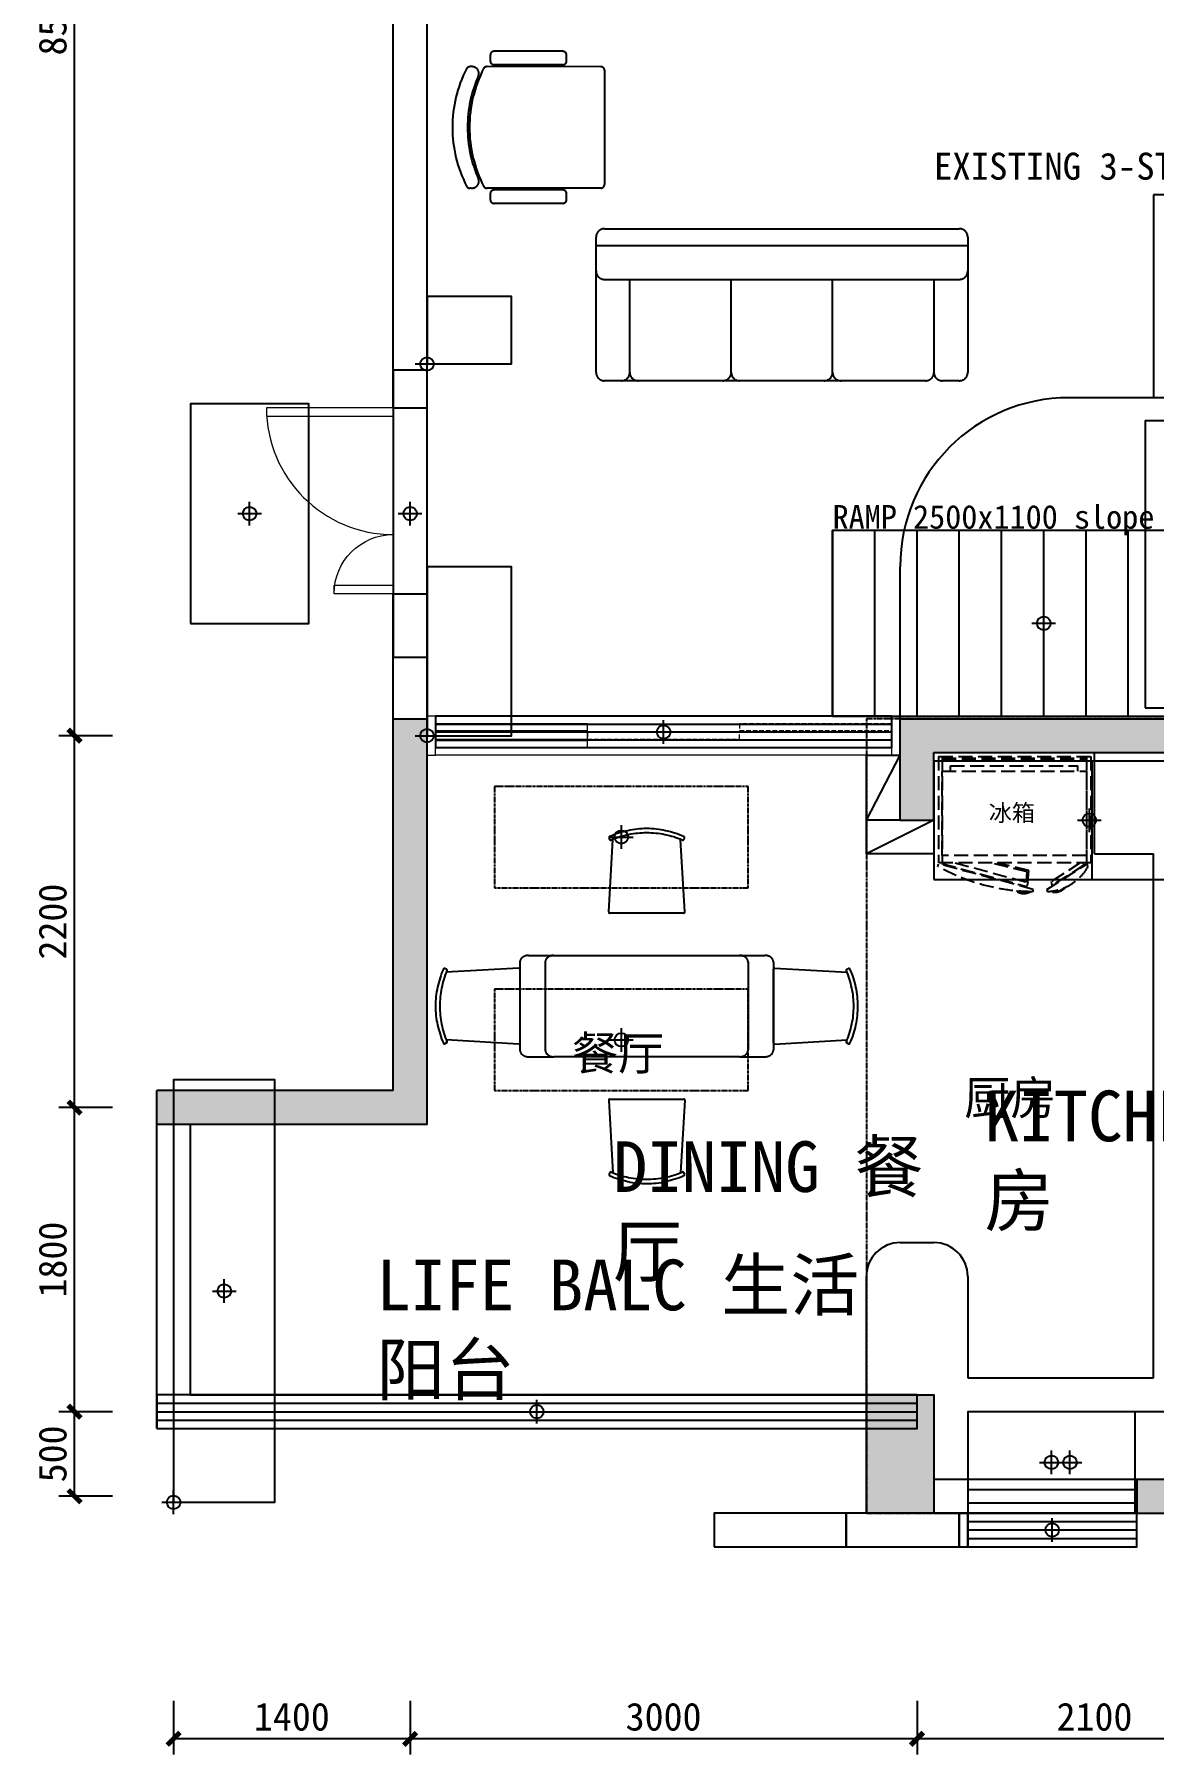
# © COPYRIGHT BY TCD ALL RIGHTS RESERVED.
# Model space of a CAD drawing. Header units: millimetres. Extents: x 0 to 1315425, y -297887 to 3.
# Drawn here: x 1298748 to 1305372, y -297887 to -287708 of the extents above; entities that cross this region are included whole.
import ezdxf

# ---------------------------------------------------------------- set-up
doc = ezdxf.new("R2010")
doc.units = ezdxf.units.MM
doc.linetypes.add('AX-B-comp-new-P01$0$DASH', pattern=[0.35, 0.25, -0.1])
doc.linetypes.add('DASHDOT', pattern=[21, 12, -3, 3, -3])
for name, color, linetype in [('A-ACCESS-RAMP', 5, 'CONTINUOUS'), ('A-CAB-EXST-BASE', 34, 'CONTINUOUS'), ('A-CAB-EXST-TALL', 30, 'CONTINUOUS'), ('A-ELEM-TAG', 6, 'CONTINUOUS'), ('A-EQPM-EXST', 30, 'Continuous'), ('A-FURN-EXST-KEEP', 42, 'CONTINUOUS'), ('A-FURN-PROP', 41, 'CONTINUOUS'), ('A-GLAZ-EXST', 4, 'CONTINUOUS'), ('A-OPEN-EXST', 3, 'CONTINUOUS'), ('A-QC-ZONE', 140, 'DASHDOT'), ('A-SURVEY-HATCH', 9, 'CONTINUOUS'), ('A-TEXT', 250, 'CONTINUOUS'), ('A-WALL-DEMO', 8, 'Continuous'), ('A-WALL-EXST-CORR', 1, 'CONTINUOUS'), ('D0-FURNITURE', 2, 'Continuous'), ('F-FURN', 3, 'Continuous'), ('F-SAN FIT', 4, 'Continuous'), ('F-TEXT', 6, 'Continuous'), ('LIB-PLAN', 7, 'Continuous'), ('S-COLUMN', 6, 'Continuous'), ('S-S.WALL', 7, 'Continuous'), ('S-楼梯', 108, 'Continuous')]:
    doc.layers.add(name, color=color, linetype=linetype)
doc.layers.add('F-DOOR', color=3, linetype='Continuous', lineweight=13)
doc.styles.add('HT', font='simhei.ttf')
doc.styles.add('宋体', font='')
doc.styles.get('宋体').set_extended_font_data('SimSun')
doc.dimstyles.new('TCD', dxfattribs={"dimscale": 0, "dimtxt": 2.2, "dimasz": 1, "dimexe": 1.25, "dimexo": 3, "dimtad": 1, "dimrnd": 5, "dimtxsty": '宋体', "dimblk": 'ARCHTICK', "dimcen": 2.5, "dimazin": 3, "dimtfac": 1, "dimtix": 1, "dimtmove": 2, "dimatfit": 3, "dimldrblk": 'DOT', "dimlwd": -1})

# ---------------------------------------------------------------- blocks, each defined once
blk = doc.blocks.new('*U431')
blk.add_lwpolyline([(0, 0), (0, 350), (-50, 350), (-50, 0)], close=True)
at = {"color": 8}
blk.add_arc((0, 0), 350, 90, 180, dxfattribs=at)
blk = doc.blocks.new('*U432')
blk.add_lwpolyline([(0, 0), (0, 750), (-50, 750), (-50, 0)], close=True)
at = {"color": 8}
blk.add_arc((0, 0), 750, 90, 180, dxfattribs=at)
blk = doc.blocks.new('bing')
at = {"layer": 'F-FURN', "color": 251, "linetype": 'AX-B-comp-new-P01$0$DASH', "ltscale": 333}
for p, q in [((1197850, -291556), (1198001, -291318)), ((1197986, -291314), (1198001, -291318)), ((1198637, -291297), (1198007, -291297)), ((1198007, -291297), (1198007, -292197)), ((1198637, -291323), (1198007, -291323)), ((1198550, -291323), (1198051, -291323)), ((1198051, -291323), (1198051, -292177)), ((1198542, -291323), (1198078, -291323)), ((1198550, -292177), (1198550, -291323)), ((1198617, -292177), (1198617, -291323)), ((1198627, -292177), (1198627, -291323)), ((1198637, -292197), (1198637, -291297)), ((1197993, -291337), (1197872, -291527)), ((1198007, -291359), (1197896, -291532)), ((1197993, -291337), (1198007, -291340)), ((1198550, -291373), (1198580, -291373)), ((1198580, -292127), (1198580, -291373)), ((1197896, -291532), (1197872, -291527)), ((1197850, -291556), (1197836, -291553)), ((1197850, -291637), (1197836, -291641)), ((1197850, -291637), (1198001, -292198)), ((1197891, -291669), (1197867, -291676)), ((1198002, -292178), (1197867, -291676)), ((1197891, -291669), (1197961, -291664)), ((1198007, -292100), (1197891, -291669)), ((1197893, -291677), (1197953, -291673)), ((1197953, -291673), (1198007, -291888)), ((1197961, -291664), (1198007, -291850)), ((1198550, -292127), (1198580, -292127)), ((1197986, -292201), (1198001, -292198)), ((1198007, -292177), (1198002, -292178)), ((1198002, -292178), (1198007, -292177)), ((1198637, -292177), (1198007, -292177)), ((1198637, -292197), (1198007, -292197)), ((1198051, -292177), (1198550, -292177))]:
    blk.add_line(p, q, dxfattribs=at)
for centre, radius, start, end in [((1198119, -291565), 284, 118.0327, 177.5603), ((1197914, -291511), 83.4, 130.7231, 200.9718), ((1197914, -291511), 78.4, 136.3118, 195.3831), ((1197907, -291694), 83.4, 147.8582, 218.107), ((1197907, -291694), 78.4, 153.447, 212.5182), ((1198978, -291635), 1142, 180.2923, 209.7077)]:
    blk.add_arc(centre, radius, start, end, dxfattribs=at)
blk = doc.blocks.new('_ARCHTICK')
at = {"color": 0, "linetype": 'ByBlock', "const_width": 0.4}
blk.add_lwpolyline([(-0.5, -0.5), (0.5, 0.5)], dxfattribs=at)
blk = doc.blocks.new('*D446')
at = {"layer": 'Defpoints', "color": 0}
for p in [(1303972, -296258), (1306072, -296258), (1303972, -297794)]:
    blk.add_point(p, dxfattribs=at)
at = {"layer": 'S-COLUMN', "color": 0, "lineweight": -2}
for p, q in [((1303972, -297569), (1303972, -297887)), ((1306072, -297569), (1306072, -297887))]:
    blk.add_line(p, q, dxfattribs=at)
at = {"layer": 'S-COLUMN', "color": 0}
blk.add_line((1306072, -297794), (1303972, -297794), dxfattribs=at)
at = {"layer": 'S-COLUMN', "color": 0, "xscale": 75, "yscale": 75, "zscale": 75, "rotation": 180}
blk.add_blockref('_ARCHTICK', (1303972, -297794), dxfattribs=at)
at = {"layer": 'S-COLUMN', "color": 0, "xscale": 75, "yscale": 75, "zscale": 75}
blk.add_blockref('_ARCHTICK', (1306072, -297794), dxfattribs=at)
at = {"layer": 'S-COLUMN', "color": 2, "insert": (1305022, -297664), "char_height": 165, "attachment_point": 5, "style": '宋体'}
blk.add_mtext('2100', dxfattribs=at)
blk = doc.blocks.new('_Dot')
at = {"color": 0, "linetype": 'ByBlock', "lineweight": -2}
blk.add_line((-0.5, 0), (-1, 0), dxfattribs=at)
at = {"color": 0, "linetype": 'ByBlock', "const_width": 0.5}
blk.add_lwpolyline([(-0.25, 0, 1), (0.25, 0, 1)], format="xyb", close=True, dxfattribs=at)
blk = doc.blocks.new('*D447')
at = {"layer": 'Defpoints', "color": 0}
for p in [(1300972, -294158), (1303972, -296258), (1300972, -297794)]:
    blk.add_point(p, dxfattribs=at)
at = {"layer": 'S-COLUMN', "color": 0, "lineweight": -2}
for p, q in [((1300972, -297569), (1300972, -297887)), ((1303972, -297569), (1303972, -297887))]:
    blk.add_line(p, q, dxfattribs=at)
at = {"layer": 'S-COLUMN', "color": 0}
blk.add_line((1303972, -297794), (1300972, -297794), dxfattribs=at)
at = {"layer": 'S-COLUMN', "color": 0, "xscale": 75, "yscale": 75, "zscale": 75, "rotation": 180}
blk.add_blockref('_ARCHTICK', (1300972, -297794), dxfattribs=at)
at = {"layer": 'S-COLUMN', "color": 0, "xscale": 75, "yscale": 75, "zscale": 75}
blk.add_blockref('_ARCHTICK', (1303972, -297794), dxfattribs=at)
at = {"layer": 'S-COLUMN', "color": 2, "insert": (1302472, -297664), "char_height": 165, "attachment_point": 5, "style": '宋体'}
blk.add_mtext('3000', dxfattribs=at)
blk = doc.blocks.new('*D448')
at = {"layer": 'Defpoints', "color": 0}
for p in [(1300972, -294158), (1299572, -295758), (1299572, -297794)]:
    blk.add_point(p, dxfattribs=at)
at = {"layer": 'S-COLUMN', "color": 0, "lineweight": -2}
for p, q in [((1299572, -297569), (1299572, -297887)), ((1300972, -297569), (1300972, -297887))]:
    blk.add_line(p, q, dxfattribs=at)
at = {"layer": 'S-COLUMN', "color": 0}
blk.add_line((1300972, -297794), (1299572, -297794), dxfattribs=at)
at = {"layer": 'S-COLUMN', "color": 0, "xscale": 75, "yscale": 75, "zscale": 75, "rotation": 180}
blk.add_blockref('_ARCHTICK', (1299572, -297794), dxfattribs=at)
at = {"layer": 'S-COLUMN', "color": 0, "xscale": 75, "yscale": 75, "zscale": 75}
blk.add_blockref('_ARCHTICK', (1300972, -297794), dxfattribs=at)
at = {"layer": 'S-COLUMN', "color": 2, "insert": (1300272, -297664), "char_height": 165, "attachment_point": 5, "style": '宋体'}
blk.add_mtext('1400', dxfattribs=at)
blk = doc.blocks.new('*D453')
at = {"layer": 'Defpoints', "color": 0}
for p in [(1298986, -295858), (1299472, -295858), (1303672, -296358)]:
    blk.add_point(p, dxfattribs=at)
at = {"layer": 'S-COLUMN', "color": 0, "lineweight": -2}
for p, q in [((1299211, -295858), (1298892, -295858)), ((1299211, -296358), (1298892, -296358))]:
    blk.add_line(p, q, dxfattribs=at)
at = {"layer": 'S-COLUMN', "color": 0}
blk.add_line((1298986, -296358), (1298986, -295858), dxfattribs=at)
at = {"layer": 'S-COLUMN', "color": 0, "xscale": 75, "yscale": 75, "zscale": 75}
for p, rotation in [((1298986, -295858), 90), ((1298986, -296358), 270)]:
    blk.add_blockref('_ARCHTICK', p, dxfattribs=dict(at, rotation=rotation))
at = {"layer": 'S-COLUMN', "color": 2, "insert": (1298857, -296108), "char_height": 165, "attachment_point": 5, "rotation": 90, "style": '宋体'}
blk.add_mtext('500', dxfattribs=at)
blk = doc.blocks.new('*D454')
at = {"layer": 'Defpoints', "color": 0}
for p in [(1298986, -294058), (1299672, -294058), (1299472, -295858)]:
    blk.add_point(p, dxfattribs=at)
at = {"layer": 'S-COLUMN', "color": 0, "lineweight": -2}
for p, q in [((1299211, -294058), (1298892, -294058)), ((1299211, -295858), (1298892, -295858))]:
    blk.add_line(p, q, dxfattribs=at)
at = {"layer": 'S-COLUMN', "color": 0}
blk.add_line((1298986, -295858), (1298986, -294058), dxfattribs=at)
at = {"layer": 'S-COLUMN', "color": 0, "xscale": 75, "yscale": 75, "zscale": 75}
for p, rotation in [((1298986, -294058), 90), ((1298986, -295858), 270)]:
    blk.add_blockref('_ARCHTICK', p, dxfattribs=dict(at, rotation=rotation))
at = {"layer": 'S-COLUMN', "color": 2, "insert": (1298857, -294958), "char_height": 165, "attachment_point": 5, "rotation": 90, "style": '宋体'}
blk.add_mtext('1800', dxfattribs=at)
blk = doc.blocks.new('*D455')
at = {"layer": 'Defpoints', "color": 0}
for p in [(1298986, -291858), (1301072, -291858), (1299672, -294058)]:
    blk.add_point(p, dxfattribs=at)
at = {"layer": 'S-COLUMN', "color": 0, "lineweight": -2}
for p, q in [((1299211, -291858), (1298892, -291858)), ((1299211, -294058), (1298892, -294058))]:
    blk.add_line(p, q, dxfattribs=at)
at = {"layer": 'S-COLUMN', "color": 0}
blk.add_line((1298986, -294058), (1298986, -291858), dxfattribs=at)
at = {"layer": 'S-COLUMN', "color": 0, "xscale": 75, "yscale": 75, "zscale": 75}
for p, rotation in [((1298986, -291858), 90), ((1298986, -294058), 270)]:
    blk.add_blockref('_ARCHTICK', p, dxfattribs=dict(at, rotation=rotation))
at = {"layer": 'S-COLUMN', "color": 2, "insert": (1298857, -292958), "char_height": 165, "attachment_point": 5, "rotation": 90, "style": '宋体'}
blk.add_mtext('2200', dxfattribs=at)
blk = doc.blocks.new('*D456')
at = {"layer": 'Defpoints', "color": 0}
for p in [(1298986, -283358), (1301072, -283358), (1301072, -291858)]:
    blk.add_point(p, dxfattribs=at)
at = {"layer": 'S-COLUMN', "color": 0, "lineweight": -2}
for p, q in [((1299211, -283358), (1298892, -283358)), ((1299211, -291858), (1298892, -291858))]:
    blk.add_line(p, q, dxfattribs=at)
at = {"layer": 'S-COLUMN', "color": 0}
blk.add_line((1298986, -291858), (1298986, -283358), dxfattribs=at)
at = {"layer": 'S-COLUMN', "color": 0, "xscale": 75, "yscale": 75, "zscale": 75}
for p, rotation in [((1298986, -283358), 90), ((1298986, -291858), 270)]:
    blk.add_blockref('_ARCHTICK', p, dxfattribs=dict(at, rotation=rotation))
at = {"layer": 'S-COLUMN', "color": 2, "insert": (1298857, -287608), "char_height": 165, "attachment_point": 5, "rotation": 90, "style": '宋体'}
blk.add_mtext('8500', dxfattribs=at)
blk = doc.blocks.new('ELEM_TAG')
for p, q in [((-70, 0), (70, 0)), ((0, -70), (0, 70))]:
    blk.add_line(p, q)
blk.add_circle((0, 0), 40)
blk = doc.blocks.new('SOFA_3S_2200x900_PLAN')
at = {"layer": 'LIB-PLAN'}
for p, q in [((-1050, 0), (1050, 0)), ((-1100, -100), (-1100, -50)), ((-1100, -250), (-1100, -100)), ((-1100, -100), (1100, -100)), ((1100, -50), (1100, -250)), ((-1100, -850), (-1100, -250)), ((-1050, -300), (1050, -300)), ((-900, -850), (-900, -300)), ((-300, -850), (-300, -300)), ((300, -850), (300, -300)), ((900, -300), (900, -850)), ((1100, -250), (1100, -850)), ((-950, -900), (-1050, -900)), ((850, -900), (-950, -900)), ((1050, -900), (950, -900))]:
    blk.add_line(p, q, dxfattribs=at)
for points in [[(-1050, 0), (-1052, 0), (-1055, 0), (-1057, -1), (-1060, -1), (-1062, -1), (-1065, -2), (-1067, -3), (-1069, -4), (-1071, -5), (-1074, -6), (-1076, -7), (-1078, -8), (-1080, -10), (-1082, -11), (-1084, -13), (-1085, -15), (-1087, -16), (-1089, -18), (-1090, -20), (-1092, -22), (-1093, -24), (-1094, -26), (-1095, -29), (-1096, -31), (-1097, -33), (-1098, -35), (-1099, -38), (-1099, -40), (-1099, -43), (-1100, -45), (-1100, -48), (-1100, -50)], [(1100, -50), (1100, -48), (1100, -45), (1099, -43), (1099, -40), (1099, -38), (1098, -35), (1097, -33), (1096, -31), (1095, -29), (1094, -26), (1093, -24), (1092, -22), (1090, -20), (1089, -18), (1087, -16), (1085, -15), (1084, -13), (1082, -11), (1080, -10), (1078, -8), (1076, -7), (1074, -6), (1071, -5), (1069, -4), (1067, -3), (1065, -2), (1062, -1), (1060, -1), (1057, -1), (1055, 0), (1052, 0), (1050, 0)], [(-1100, -250), (-1100, -252), (-1100, -255), (-1099, -257), (-1099, -260), (-1099, -262), (-1098, -265), (-1097, -267), (-1096, -269), (-1095, -271), (-1094, -274), (-1093, -276), (-1092, -278), (-1090, -280), (-1089, -282), (-1087, -284), (-1085, -285), (-1084, -287), (-1082, -289), (-1080, -290), (-1078, -292), (-1076, -293), (-1074, -294), (-1071, -295), (-1069, -296), (-1067, -297), (-1065, -298), (-1062, -299), (-1060, -299), (-1057, -299), (-1055, -300), (-1052, -300), (-1050, -300)], [(1050, -300), (1052, -300), (1055, -300), (1057, -299), (1060, -299), (1062, -299), (1065, -298), (1067, -297), (1069, -296), (1071, -295), (1074, -294), (1076, -293), (1078, -292), (1080, -290), (1082, -289), (1084, -287), (1085, -285), (1087, -284), (1089, -282), (1090, -280), (1092, -278), (1093, -276), (1094, -274), (1095, -271), (1096, -269), (1097, -267), (1098, -265), (1099, -262), (1099, -260), (1099, -257), (1100, -255), (1100, -252), (1100, -250)], [(-1100, -850), (-1100, -852), (-1100, -855), (-1099, -857), (-1099, -860), (-1099, -862), (-1098, -865), (-1097, -867), (-1096, -869), (-1095, -871), (-1094, -874), (-1093, -876), (-1092, -878), (-1090, -880), (-1089, -882), (-1087, -884), (-1085, -885), (-1084, -887), (-1082, -889), (-1080, -890), (-1078, -892), (-1076, -893), (-1074, -894), (-1071, -895), (-1069, -896), (-1067, -897), (-1065, -898), (-1062, -899), (-1060, -899), (-1057, -899), (-1055, -900), (-1052, -900), (-1050, -900)], [(-950, -900), (-948, -900), (-945, -900), (-943, -899), (-940, -899), (-938, -899), (-935, -898), (-933, -897), (-931, -896), (-929, -895), (-926, -894), (-924, -893), (-922, -892), (-920, -890), (-918, -889), (-916, -887), (-915, -885), (-913, -884), (-911, -882), (-910, -880), (-908, -878), (-907, -876), (-906, -874), (-905, -871), (-904, -869), (-903, -867), (-902, -865), (-901, -862), (-901, -860), (-901, -857), (-900, -855), (-900, -852), (-900, -850)], [(-900, -850), (-900, -852), (-900, -855), (-899, -857), (-899, -860), (-899, -862), (-898, -865), (-897, -867), (-896, -869), (-895, -871), (-894, -874), (-893, -876), (-892, -878), (-890, -880), (-889, -882), (-887, -884), (-885, -885), (-884, -887), (-882, -889), (-880, -890), (-878, -892), (-876, -893), (-874, -894), (-871, -895), (-869, -896), (-867, -897), (-865, -898), (-862, -899), (-860, -899), (-857, -899), (-855, -900), (-852, -900), (-850, -900)], [(-350, -900), (-348, -900), (-345, -900), (-343, -899), (-340, -899), (-338, -899), (-335, -898), (-333, -897), (-331, -896), (-329, -895), (-326, -894), (-324, -893), (-322, -892), (-320, -890), (-318, -889), (-316, -887), (-315, -885), (-313, -884), (-311, -882), (-310, -880), (-308, -878), (-307, -876), (-306, -874), (-305, -871), (-304, -869), (-303, -867), (-302, -865), (-301, -862), (-301, -860), (-301, -857), (-300, -855), (-300, -852), (-300, -850)], [(-300, -850), (-300, -852), (-300, -855), (-299, -857), (-299, -860), (-299, -862), (-298, -865), (-297, -867), (-296, -869), (-295, -871), (-294, -874), (-293, -876), (-292, -878), (-290, -880), (-289, -882), (-287, -884), (-285, -885), (-284, -887), (-282, -889), (-280, -890), (-278, -892), (-276, -893), (-274, -894), (-271, -895), (-269, -896), (-267, -897), (-265, -898), (-262, -899), (-260, -899), (-257, -899), (-255, -900), (-252, -900), (-250, -900)], [(250, -900), (252, -900), (255, -900), (257, -899), (260, -899), (262, -899), (265, -898), (267, -897), (269, -896), (271, -895), (274, -894), (276, -893), (278, -892), (280, -890), (282, -889), (284, -887), (285, -885), (287, -884), (289, -882), (290, -880), (292, -878), (293, -876), (294, -874), (295, -871), (296, -869), (297, -867), (298, -865), (299, -862), (299, -860), (299, -857), (300, -855), (300, -852), (300, -850)], [(300, -850), (300, -852), (300, -855), (301, -857), (301, -860), (301, -862), (302, -865), (303, -867), (304, -869), (305, -871), (306, -874), (307, -876), (308, -878), (310, -880), (311, -882), (313, -884), (315, -885), (316, -887), (318, -889), (320, -890), (322, -892), (324, -893), (326, -894), (329, -895), (331, -896), (333, -897), (335, -898), (338, -899), (340, -899), (343, -899), (345, -900), (348, -900), (350, -900)], [(850, -900), (852, -900), (855, -900), (857, -899), (860, -899), (862, -899), (865, -898), (867, -897), (869, -896), (871, -895), (874, -894), (876, -893), (878, -892), (880, -890), (882, -889), (884, -887), (885, -885), (887, -884), (889, -882), (890, -880), (892, -878), (893, -876), (894, -874), (895, -871), (896, -869), (897, -867), (898, -865), (899, -862), (899, -860), (899, -857), (900, -855), (900, -852), (900, -850)], [(900, -850), (900, -852), (900, -855), (901, -857), (901, -860), (901, -862), (902, -865), (903, -867), (904, -869), (905, -871), (906, -874), (907, -876), (908, -878), (910, -880), (911, -882), (913, -884), (915, -885), (916, -887), (918, -889), (920, -890), (922, -892), (924, -893), (926, -894), (929, -895), (931, -896), (933, -897), (935, -898), (938, -899), (940, -899), (943, -899), (945, -900), (948, -900), (950, -900)], [(1050, -900), (1052, -900), (1055, -900), (1057, -899), (1060, -899), (1062, -899), (1065, -898), (1067, -897), (1069, -896), (1071, -895), (1074, -894), (1076, -893), (1078, -892), (1080, -890), (1082, -889), (1084, -887), (1085, -885), (1087, -884), (1089, -882), (1090, -880), (1092, -878), (1093, -876), (1094, -874), (1095, -871), (1096, -869), (1097, -867), (1098, -865), (1099, -862), (1099, -860), (1099, -857), (1100, -855), (1100, -852), (1100, -850)]]:
    blk.add_lwpolyline(points, dxfattribs=at)
blk = doc.blocks.new('LOUNGE_CHAIR_900x900_PLAN')
at = {"layer": 'LIB-PLAN'}
for p, q in [((-360, 338), (-360, 346)), ((-430, 225), (-390, 225)), ((-359, -428), (-360, 244)), ((359, -428), (360, 244)), ((390, 225), (430, 225)), ((-450, -203), (-450, 202)), ((-370, -202), (-370, 203)), ((370, -202), (370, 203)), ((450, -203), (450, 202)), ((-430, -225), (-390, -225)), ((390, -225), (430, -225)), ((339, -450), (-339, -450))]:
    blk.add_line(p, q, dxfattribs=at)
for points in [[(347, 367), (326, 377), (306, 386), (285, 395), (263, 403), (242, 410), (220, 417), (199, 424), (177, 429), (155, 434), (133, 438), (111, 442), (89, 445), (66, 447), (44, 449), (22, 450), (-1, 450), (-23, 450), (-46, 449), (-68, 447), (-90, 445), (-112, 442), (-134, 438), (-157, 434), (-178, 429), (-200, 423), (-222, 417), (-243, 410), (-265, 402), (-286, 394), (-307, 385), (-328, 376), (-348, 366)], [(-348, 366), (-349, 366), (-350, 365), (-350, 365), (-351, 365), (-351, 364), (-352, 364), (-353, 363), (-353, 363), (-354, 362), (-354, 362), (-355, 361), (-355, 360), (-356, 360), (-356, 359), (-356, 358), (-357, 358), (-357, 357), (-358, 356), (-358, 356), (-358, 355), (-359, 354), (-359, 353), (-359, 353), (-359, 352), (-359, 351), (-360, 350), (-360, 350), (-360, 349), (-360, 348), (-360, 347), (-360, 346), (-360, 346)], [(-360, 338), (-360, 335), (-360, 333), (-359, 330), (-359, 327), (-358, 325), (-357, 322), (-357, 320), (-355, 317), (-354, 315), (-353, 312), (-352, 310), (-350, 308), (-348, 306), (-347, 304), (-345, 303), (-343, 301), (-341, 299), (-339, 298), (-336, 297), (-334, 296), (-332, 295), (-329, 294), (-327, 294), (-325, 293), (-322, 293), (-320, 293), (-317, 293), (-315, 293), (-313, 294), (-310, 294), (-308, 295), (-306, 296)], [(348, 265), (328, 275), (307, 284), (286, 293), (265, 301), (243, 309), (222, 316), (200, 322), (178, 328), (156, 333), (134, 337), (112, 340), (90, 343), (67, 346), (45, 347), (22, 348), (0, 349), (-22, 348), (-45, 347), (-67, 346), (-90, 343), (-112, 340), (-134, 337), (-156, 333), (-178, 328), (-200, 322), (-222, 316), (-243, 309), (-265, 301), (-286, 293), (-307, 284), (-328, 275), (-348, 265)], [(306, 296), (287, 304), (269, 311), (250, 318), (232, 324), (213, 330), (194, 335), (175, 340), (155, 344), (136, 348), (117, 351), (97, 354), (78, 356), (59, 358), (39, 359), (20, 360), (0, 360), (-20, 360), (-39, 359), (-59, 358), (-78, 356), (-97, 354), (-117, 351), (-136, 348), (-155, 344), (-175, 340), (-194, 335), (-213, 330), (-232, 324), (-250, 318), (-269, 311), (-287, 304), (-306, 296)], [(306, 296), (308, 295), (311, 294), (314, 294), (317, 293), (320, 293), (323, 293), (326, 293), (328, 294), (331, 295), (334, 296), (337, 297), (339, 299), (342, 300), (344, 302), (346, 304), (348, 306), (350, 309), (352, 311), (354, 314), (355, 317), (357, 320), (358, 323), (359, 326), (359, 329), (360, 332), (360, 335), (360, 339), (360, 342), (360, 345), (359, 348), (358, 351), (357, 354)], [(357, 354), (357, 355), (357, 355), (357, 356), (357, 356), (356, 357), (356, 357), (356, 358), (356, 358), (355, 359), (355, 359), (355, 360), (354, 360), (354, 361), (354, 361), (353, 361), (353, 362), (353, 362), (352, 363), (352, 363), (352, 363), (351, 364), (351, 364), (351, 364), (350, 365), (350, 365), (349, 365), (349, 366), (349, 366), (348, 366), (348, 366), (347, 367), (347, 367)], [(-430, 225), (-431, 225), (-432, 225), (-433, 225), (-434, 225), (-435, 224), (-436, 224), (-437, 224), (-438, 223), (-439, 223), (-439, 222), (-440, 222), (-441, 221), (-442, 221), (-443, 220), (-443, 219), (-444, 218), (-445, 218), (-445, 217), (-446, 216), (-447, 215), (-447, 214), (-448, 213), (-448, 212), (-448, 211), (-449, 210), (-449, 209), (-449, 208), (-450, 207), (-450, 206), (-450, 205), (-450, 204), (-450, 202)], [(-370, 203), (-370, 204), (-370, 205), (-370, 206), (-370, 207), (-371, 208), (-371, 209), (-371, 210), (-372, 211), (-372, 212), (-372, 213), (-373, 214), (-373, 215), (-374, 216), (-375, 217), (-375, 218), (-376, 218), (-377, 219), (-377, 220), (-378, 221), (-379, 221), (-380, 222), (-381, 222), (-381, 223), (-382, 223), (-383, 224), (-384, 224), (-385, 224), (-386, 225), (-387, 225), (-388, 225), (-389, 225), (-390, 225)], [(-348, 265), (-349, 265), (-349, 264), (-350, 264), (-351, 263), (-351, 263), (-352, 262), (-352, 262), (-353, 261), (-354, 261), (-354, 260), (-355, 260), (-355, 259), (-356, 259), (-356, 258), (-356, 257), (-357, 257), (-357, 256), (-358, 255), (-358, 254), (-358, 254), (-358, 253), (-359, 252), (-359, 251), (-359, 251), (-359, 250), (-360, 249), (-360, 248), (-360, 248), (-360, 247), (-360, 246), (-360, 245), (-360, 244)], [(360, 244), (360, 245), (360, 246), (360, 247), (360, 248), (360, 248), (360, 249), (359, 250), (359, 251), (359, 251), (359, 252), (358, 253), (358, 254), (358, 254), (358, 255), (357, 256), (357, 257), (356, 257), (356, 258), (356, 259), (355, 259), (355, 260), (354, 260), (354, 261), (353, 261), (352, 262), (352, 262), (351, 263), (351, 263), (350, 264), (349, 264), (349, 265), (348, 265)], [(390, 225), (389, 225), (388, 225), (387, 225), (386, 225), (385, 224), (384, 224), (383, 224), (382, 223), (381, 223), (381, 222), (380, 222), (379, 221), (378, 221), (377, 220), (377, 219), (376, 218), (375, 218), (375, 217), (374, 216), (373, 215), (373, 214), (372, 213), (372, 212), (372, 211), (371, 210), (371, 209), (371, 208), (370, 207), (370, 206), (370, 205), (370, 204), (370, 203)], [(450, 202), (450, 204), (450, 205), (450, 206), (450, 207), (449, 208), (449, 209), (449, 210), (448, 211), (448, 212), (448, 213), (447, 214), (447, 215), (446, 216), (445, 217), (445, 218), (444, 218), (443, 219), (443, 220), (442, 221), (441, 221), (440, 222), (439, 222), (439, 223), (438, 223), (437, 224), (436, 224), (435, 224), (434, 225), (433, 225), (432, 225), (431, 225), (430, 225)], [(-450, -203), (-450, -204), (-450, -205), (-449, -206), (-449, -207), (-449, -208), (-449, -209), (-449, -210), (-448, -211), (-448, -212), (-447, -213), (-447, -214), (-446, -215), (-446, -216), (-445, -217), (-445, -218), (-444, -218), (-443, -219), (-442, -220), (-442, -221), (-441, -221), (-440, -222), (-439, -222), (-438, -223), (-437, -223), (-436, -224), (-435, -224), (-435, -224), (-434, -225), (-433, -225), (-432, -225), (-431, -225), (-430, -225)], [(-390, -225), (-389, -225), (-388, -225), (-387, -225), (-386, -225), (-385, -224), (-384, -224), (-383, -224), (-382, -223), (-381, -223), (-380, -222), (-379, -222), (-379, -221), (-378, -221), (-377, -220), (-376, -219), (-376, -218), (-375, -218), (-374, -217), (-374, -216), (-373, -215), (-373, -214), (-372, -213), (-372, -212), (-371, -211), (-371, -210), (-371, -209), (-370, -208), (-370, -207), (-370, -206), (-370, -205), (-370, -204), (-370, -202)], [(370, -202), (370, -204), (370, -205), (370, -206), (370, -207), (370, -208), (371, -209), (371, -210), (371, -211), (372, -212), (372, -213), (373, -214), (373, -215), (374, -216), (374, -217), (375, -218), (376, -218), (376, -219), (377, -220), (378, -221), (379, -221), (379, -222), (380, -222), (381, -223), (382, -223), (383, -224), (384, -224), (385, -224), (386, -225), (387, -225), (388, -225), (389, -225), (390, -225)], [(430, -225), (431, -225), (432, -225), (433, -225), (434, -225), (435, -224), (435, -224), (436, -224), (437, -223), (438, -223), (439, -222), (440, -222), (441, -221), (442, -221), (442, -220), (443, -219), (444, -218), (445, -218), (445, -217), (446, -216), (446, -215), (447, -214), (447, -213), (448, -212), (448, -211), (449, -210), (449, -209), (449, -208), (449, -207), (449, -206), (450, -205), (450, -204), (450, -203)], [(-359, -428), (-359, -429), (-359, -430), (-359, -431), (-359, -432), (-359, -433), (-359, -434), (-358, -435), (-358, -436), (-358, -437), (-357, -438), (-357, -439), (-356, -440), (-356, -441), (-355, -442), (-354, -443), (-354, -443), (-353, -444), (-352, -445), (-351, -446), (-351, -446), (-350, -447), (-349, -447), (-348, -448), (-347, -448), (-346, -449), (-345, -449), (-344, -449), (-343, -450), (-342, -450), (-341, -450), (-340, -450), (-339, -450)], [(-359, -450), (-359, -450), (-359, -450), (-359, -450), (-359, -450), (-359, -450), (-359, -450), (-359, -450), (-359, -450), (-359, -450), (-359, -450), (-359, -450), (-359, -450), (-359, -450), (-359, -450), (-359, -450), (-359, -450), (-359, -450), (-359, -450), (-359, -450), (-359, -450), (-359, -450), (-359, -450), (-359, -450), (-359, -450), (-359, -450), (-359, -450), (-359, -450), (-359, -450), (-359, -450), (-359, -450), (-359, -450), (-359, -450)], [(339, -450), (340, -450), (341, -450), (342, -450), (343, -450), (344, -449), (345, -449), (346, -449), (347, -448), (348, -448), (349, -447), (350, -447), (351, -446), (351, -446), (352, -445), (353, -444), (354, -443), (354, -443), (355, -442), (356, -441), (356, -440), (357, -439), (357, -438), (358, -437), (358, -436), (358, -435), (359, -434), (359, -433), (359, -432), (359, -431), (359, -430), (359, -429), (359, -428)]]:
    blk.add_lwpolyline(points, dxfattribs=at)
blk = doc.blocks.new('DINING_TABLE_1500x600_PLAN')
at = {"layer": 'LIB-PLAN'}
for p, q in [((-750, 259), (-750, -259)), ((-700, 300), (-550, 300)), ((-600, 259), (-600, -259)), ((-550, 300), (550, 300)), ((550, 300), (700, 300)), ((600, 259), (600, -259)), ((750, 259), (750, -259)), ((-700, -300), (-550, -300)), ((550, -300), (-550, -300)), ((550, -300), (700, -300))]:
    blk.add_line(p, q, dxfattribs=at)
for points in [[(-700, 300), (-702, 300), (-705, 300), (-707, 300), (-710, 299), (-712, 299), (-715, 298), (-717, 298), (-719, 297), (-721, 296), (-724, 295), (-726, 294), (-728, 293), (-730, 292), (-732, 291), (-734, 289), (-735, 288), (-737, 287), (-739, 285), (-740, 283), (-742, 282), (-743, 280), (-744, 278), (-745, 277), (-746, 275), (-747, 273), (-748, 271), (-749, 269), (-749, 267), (-749, 265), (-750, 263), (-750, 261), (-750, 259)], [(-550, 300), (-552, 300), (-555, 300), (-557, 300), (-560, 299), (-562, 299), (-565, 298), (-567, 298), (-569, 297), (-571, 296), (-574, 295), (-576, 294), (-578, 293), (-580, 292), (-582, 291), (-584, 289), (-585, 288), (-587, 287), (-589, 285), (-590, 283), (-592, 282), (-593, 280), (-594, 278), (-595, 277), (-596, 275), (-597, 273), (-598, 271), (-599, 269), (-599, 267), (-599, 265), (-600, 263), (-600, 261), (-600, 259)], [(600, 259), (600, 261), (600, 263), (599, 265), (599, 267), (599, 269), (598, 271), (597, 273), (596, 275), (595, 277), (594, 278), (593, 280), (592, 282), (590, 283), (589, 285), (587, 287), (585, 288), (584, 289), (582, 291), (580, 292), (578, 293), (576, 294), (574, 295), (571, 296), (569, 297), (567, 298), (565, 298), (562, 299), (560, 299), (557, 300), (555, 300), (552, 300), (550, 300)], [(750, 259), (750, 261), (750, 263), (749, 265), (749, 267), (749, 269), (748, 271), (747, 273), (746, 275), (745, 277), (744, 278), (743, 280), (742, 282), (740, 283), (739, 285), (737, 287), (735, 288), (734, 289), (732, 291), (730, 292), (728, 293), (726, 294), (724, 295), (721, 296), (719, 297), (717, 298), (715, 298), (712, 299), (710, 299), (707, 300), (705, 300), (702, 300), (700, 300)], [(-750, -259), (-750, -261), (-750, -263), (-749, -265), (-749, -267), (-749, -269), (-748, -271), (-747, -273), (-746, -275), (-745, -277), (-744, -278), (-743, -280), (-742, -282), (-740, -283), (-739, -285), (-737, -287), (-735, -288), (-734, -289), (-732, -291), (-730, -292), (-728, -293), (-726, -294), (-724, -295), (-721, -296), (-719, -297), (-717, -298), (-715, -298), (-712, -299), (-710, -299), (-707, -300), (-705, -300), (-702, -300), (-700, -300)], [(-600, -259), (-600, -261), (-600, -263), (-599, -265), (-599, -267), (-599, -269), (-598, -271), (-597, -273), (-596, -275), (-595, -277), (-594, -278), (-593, -280), (-592, -282), (-590, -283), (-589, -285), (-587, -287), (-585, -288), (-584, -289), (-582, -291), (-580, -292), (-578, -293), (-576, -294), (-574, -295), (-571, -296), (-569, -297), (-567, -298), (-565, -298), (-562, -299), (-560, -299), (-557, -300), (-555, -300), (-552, -300), (-550, -300)], [(550, -300), (552, -300), (555, -300), (557, -300), (560, -299), (562, -299), (565, -298), (567, -298), (569, -297), (571, -296), (574, -295), (576, -294), (578, -293), (580, -292), (582, -291), (584, -289), (585, -288), (587, -287), (589, -285), (590, -283), (592, -282), (593, -280), (594, -278), (595, -277), (596, -275), (597, -273), (598, -271), (599, -269), (599, -267), (599, -265), (600, -263), (600, -261), (600, -259)], [(700, -300), (702, -300), (705, -300), (707, -300), (710, -299), (712, -299), (715, -298), (717, -298), (719, -297), (721, -296), (724, -295), (726, -294), (728, -293), (730, -292), (732, -291), (734, -289), (735, -288), (737, -287), (739, -285), (740, -283), (742, -282), (743, -280), (744, -278), (745, -277), (746, -275), (747, -273), (748, -271), (749, -269), (749, -267), (749, -265), (750, -263), (750, -261), (750, -259)]]:
    blk.add_lwpolyline(points, dxfattribs=at)
blk = doc.blocks.new('DINING_CHAIR_450x500_PLAN')
at = {"layer": 'LIB-PLAN'}
for p, q in [((-225, -243), (-200, 186)), ((-218, 185), (-223, 194)), ((225, -243), (200, 186)), ((218, 185), (223, 194)), ((219, -250), (-219, -250))]:
    blk.add_line(p, q, dxfattribs=at)
for points in [[(220, 203), (207, 208), (194, 214), (180, 219), (167, 223), (153, 227), (140, 231), (126, 235), (112, 238), (98, 241), (85, 243), (71, 245), (56, 247), (42, 248), (28, 249), (14, 250), (0, 250), (-14, 250), (-28, 249), (-42, 248), (-56, 247), (-71, 245), (-85, 243), (-98, 241), (-112, 238), (-126, 235), (-140, 231), (-153, 227), (-167, 223), (-180, 219), (-194, 214), (-207, 208), (-220, 203)], [(210, 182), (198, 187), (185, 192), (172, 196), (160, 201), (147, 204), (134, 208), (120, 211), (107, 214), (94, 217), (81, 219), (67, 221), (54, 222), (40, 223), (27, 224), (14, 225), (0, 225), (-14, 225), (-27, 224), (-40, 223), (-54, 222), (-67, 221), (-81, 219), (-94, 217), (-107, 214), (-120, 211), (-134, 208), (-147, 204), (-160, 201), (-172, 196), (-185, 192), (-198, 187), (-210, 182)], [(-220, 203), (-220, 203), (-220, 202), (-220, 202), (-221, 202), (-221, 202), (-221, 202), (-221, 201), (-222, 201), (-222, 201), (-222, 201), (-222, 200), (-222, 200), (-223, 200), (-223, 200), (-223, 199), (-223, 199), (-223, 199), (-223, 199), (-223, 198), (-223, 198), (-223, 198), (-223, 197), (-223, 197), (-223, 197), (-223, 196), (-223, 196), (-223, 196), (-223, 195), (-223, 195), (-223, 195), (-223, 195), (-223, 194)], [(-218, 185), (-218, 185), (-218, 184), (-218, 184), (-218, 184), (-218, 184), (-217, 183), (-217, 183), (-217, 183), (-217, 183), (-216, 183), (-216, 182), (-216, 182), (-216, 182), (-215, 182), (-215, 182), (-215, 182), (-215, 182), (-214, 182), (-214, 181), (-214, 181), (-213, 181), (-213, 181), (-213, 181), (-212, 181), (-212, 181), (-212, 181), (-212, 181), (-211, 181), (-211, 182), (-211, 182), (-210, 182), (-210, 182)], [(210, 182), (210, 182), (211, 182), (211, 182), (211, 181), (212, 181), (212, 181), (212, 181), (212, 181), (213, 181), (213, 181), (213, 181), (214, 181), (214, 181), (214, 182), (215, 182), (215, 182), (215, 182), (215, 182), (216, 182), (216, 182), (216, 182), (216, 183), (217, 183), (217, 183), (217, 183), (217, 183), (218, 184), (218, 184), (218, 184), (218, 184), (218, 185), (218, 185)], [(223, 194), (223, 195), (223, 195), (223, 195), (223, 195), (223, 196), (223, 196), (223, 196), (223, 197), (223, 197), (223, 197), (223, 198), (223, 198), (223, 198), (223, 199), (223, 199), (223, 199), (223, 199), (223, 200), (223, 200), (222, 200), (222, 200), (222, 201), (222, 201), (222, 201), (221, 201), (221, 202), (221, 202), (221, 202), (220, 202), (220, 202), (220, 203), (220, 203)], [(-225, -243), (-225, -244), (-225, -244), (-225, -244), (-225, -245), (-225, -245), (-225, -245), (-225, -246), (-225, -246), (-225, -246), (-224, -246), (-224, -247), (-224, -247), (-224, -247), (-224, -248), (-224, -248), (-223, -248), (-223, -248), (-223, -248), (-223, -249), (-222, -249), (-222, -249), (-222, -249), (-222, -249), (-221, -249), (-221, -250), (-221, -250), (-220, -250), (-220, -250), (-220, -250), (-219, -250), (-219, -250), (-219, -250)], [(219, -250), (219, -250), (219, -250), (220, -250), (220, -250), (220, -250), (221, -250), (221, -250), (221, -249), (222, -249), (222, -249), (222, -249), (222, -249), (223, -249), (223, -248), (223, -248), (223, -248), (224, -248), (224, -248), (224, -247), (224, -247), (224, -247), (224, -246), (225, -246), (225, -246), (225, -246), (225, -245), (225, -245), (225, -245), (225, -244), (225, -244), (225, -244), (225, -243)]]:
    blk.add_lwpolyline(points, dxfattribs=at)

msp = doc.modelspace()

# ---------------------------------------------------------------- hatches: boundary and pattern name
at = {"layer": 'A-SURVEY-HATCH'}
h = msp.add_hatch(color=251, dxfattribs=at)
h.dxf.hatch_style = 1
h.paths.add_polyline_path([(1306371.915, -283057.788), (1305971.915, -283057.788), (1305971.915, -283257.788), (1305071.915, -283257.788), (1305071.915, -283457.788), (1305971.915, -283457.788), (1306371.915, -283457.788)])
h.paths.add_polyline_path([(1301071.915, -291757.788), (1300871.915, -291757.788), (1300871.915, -293957.788), (1299471.915, -293957.788), (1299471.915, -294157.788), (1301071.915, -294157.788)])
h.paths.add_polyline_path([(1306171.915, -284557.788), (1305971.915, -284557.788), (1305971.915, -286157.788), (1306171.915, -286157.788), (1306171.915, -285557.788), (1307071.915, -285557.788), (1307071.915, -285357.788), (1306171.915, -285357.788)])
h = msp.add_hatch(color=251, dxfattribs=at)
h.dxf.hatch_style = 1
h.paths.add_polyline_path([(1304071.915, -295757.788), (1303671.915, -295757.788), (1303671.915, -296457.788), (1304071.915, -296457.788)])
h.paths.add_polyline_path([(1306171.915, -295757.788), (1305971.915, -295757.788), (1305971.915, -296257.788), (1305271.915, -296257.788), (1305271.915, -296457.788), (1306771.915, -296457.788), (1306771.915, -296257.788), (1306171.915, -296257.788)])
h.paths.add_polyline_path([(1306371.915, -291757.788), (1303871.915, -291757.788), (1303871.915, -292357.788), (1304071.915, -292357.788), (1304071.915, -291957.788), (1305971.915, -291957.788), (1305971.915, -292557.788), (1306171.915, -292557.788), (1306171.915, -291957.788), (1306371.915, -291957.788)])

# ---------------------------------------------------------------- linework, layer by layer
at = {"layer": 'A-ACCESS-RAMP'}
for p, q in [((1303472, -291743), (1303472, -290643)), ((1303722, -291743), (1303722, -290643)), ((1303972, -291743), (1303972, -290643)), ((1304222, -291743), (1304222, -290643)), ((1304472, -291743), (1304472, -290643)), ((1304722, -291743), (1304722, -290643)), ((1304972, -291743), (1304972, -290643)), ((1305222, -291743), (1305222, -290643))]:
    msp.add_line(p, q, dxfattribs=at)
msp.add_lwpolyline([(1303472, -291743), (1305972, -291743), (1305972, -290643), (1303472, -290643)], close=True, dxfattribs=at)
at = {"layer": 'A-CAB-EXST-BASE'}
msp.add_lwpolyline([(1304272, -296458), (1305482, -296458), (1305482, -295858), (1304272, -295858)], close=True, dxfattribs=at)
at = {"layer": 'A-CAB-EXST-TALL'}
msp.add_lwpolyline([(1304072, -292708), (1305912, -292708), (1305912, -292008), (1304072, -292008)], close=True, dxfattribs=at)
at = {"layer": 'A-EQPM-EXST'}
for points in [[(1305007, -292708), (1305912, -292708), (1305912, -292008), (1305007, -292008)], [(1304272, -296458), (1305262, -296458), (1305262, -295858), (1304272, -295858)]]:
    msp.add_lwpolyline(points, close=True, dxfattribs=at)
at = {"layer": 'A-FURN-EXST-KEEP'}
for points in [[(1299672, -291194), (1300372, -291194), (1300372, -289894), (1299672, -289894)], [(1301072, -291858), (1301572, -291858), (1301572, -290858), (1301072, -290858)], [(1299572, -296394), (1300172, -296394), (1300172, -293894), (1299572, -293894)], [(1299572, -296394), (1300172, -296394), (1300172, -293894), (1299572, -293894)]]:
    msp.add_lwpolyline(points, close=True, dxfattribs=at)
at = {"layer": 'A-FURN-PROP'}
msp.add_lwpolyline([(1301072, -289658), (1301572, -289658), (1301572, -289258), (1301072, -289258)], close=True, dxfattribs=at)
at = {"layer": 'A-GLAZ-EXST'}
for p, q in [((1301122, -291789.25), (1303822, -291789.25)), ((1301122, -291835.5), (1303822, -291835.5)), ((1301122, -291881.75), (1303822, -291881.75)), ((1299472, -295808), (1303972, -295808)), ((1299472, -295858), (1303972, -295858)), ((1299472, -295908), (1303972, -295908)), ((1304272, -296508), (1305272, -296508)), ((1304272, -296558), (1305272, -296558)), ((1304272, -296608), (1305272, -296608))]:
    msp.add_line(p, q, dxfattribs=at)
for points in [[(1301122, -291928), (1303822, -291928), (1303822, -291743), (1301122, -291743)], [(1299472, -295958), (1303972, -295958), (1303972, -295758), (1299472, -295758)], [(1304272, -296658), (1305272, -296658), (1305272, -296458), (1304272, -296458)]]:
    msp.add_lwpolyline(points, close=True, dxfattribs=at)
at = {"layer": 'A-OPEN-EXST'}
for points in [[(1300872, -291394), (1301072, -291394), (1301072, -289694), (1300872, -289694)], [(1305322, -291694), (1305572, -291694), (1305572, -289994), (1305322, -289994)], [(1301122, -291928), (1303822, -291928), (1303822, -291743), (1301122, -291743)]]:
    msp.add_lwpolyline(points, close=True, dxfattribs=at)
at = {"layer": 'A-QC-ZONE'}
for points in [[(1303672, -296458), (1306372, -296458), (1306372, -291758), (1303672, -291758)], [(1301472, -292758), (1302972, -292758), (1302972, -292158), (1301472, -292158)], [(1301472, -293958), (1302972, -293958), (1302972, -293358), (1301472, -293358)]]:
    msp.add_lwpolyline(points, close=True, dxfattribs=at)
at = {"layer": 'A-WALL-DEMO'}
for p, q in [((1304071.915, -292357.788), (1304071.915, -291957.788)), ((1303871.915, -292357.788), (1304071.915, -292357.788)), ((1300871.915, -293957.788), (1299471.915, -293957.788))]:
    msp.add_line(p, q, dxfattribs=at)
msp.add_lwpolyline([(1303671.915, -295757.788), (1304071.915, -295757.788), (1304071.915, -296457.788), (1303671.915, -296457.788)], close=True, dxfattribs=at)
at = {"layer": 'A-WALL-EXST-CORR'}
for points in [[(1302772, -296658), (1303552, -296658), (1303552, -296458), (1302772, -296458)], [(1303552, -296658), (1304222, -296658), (1304222, -296458), (1303552, -296458)], [(1304222, -296658), (1304272, -296658), (1304272, -296458), (1304222, -296458)]]:
    msp.add_lwpolyline(points, close=True, dxfattribs=at)
at = {"layer": 'F-DOOR', "color": 1, "linetype": 'ByBlock'}
for p, q in [((1303821.915, -291742.788), (1301121.915, -291742.788)), ((1303821.915, -291972.788), (1301121.915, -291972.788))]:
    msp.add_line(p, q, dxfattribs=at)
for points in [[(1301071.915, -291957.788), (1301071.915, -291972.788), (1301121.915, -291972.788), (1301121.915, -291742.788), (1301071.915, -291742.788), (1301071.915, -291757.788)], [(1303871.915, -291957.788), (1303871.915, -291972.788), (1303821.915, -291972.788), (1303821.915, -291742.788), (1303871.915, -291742.788), (1303871.915, -291757.788)]]:
    msp.add_lwpolyline(points, dxfattribs=at)
at = {"layer": 'F-DOOR', "linetype": 'ByBlock'}
for points in [[(1301121.915, -291827.788), (1302021.915, -291827.788), (1302021.915, -291787.788), (1301121.915, -291787.788)], [(1301121.915, -291877.788), (1302021.915, -291877.788), (1302021.915, -291837.788), (1301121.915, -291837.788)], [(1301121.915, -291927.788), (1302021.915, -291927.788), (1302021.915, -291887.788), (1301121.915, -291887.788)]]:
    msp.add_lwpolyline(points, close=True, dxfattribs=at)
at = {"layer": 'F-DOOR', "color": 8, "linetype": 'AX-B-comp-new-P01$0$DASH', "ltscale": 111}
for points in [[(1302021.915, -291877.788), (1302921.915, -291877.788), (1302921.915, -291837.788), (1302021.915, -291837.788)], [(1302921.915, -291827.788), (1303821.915, -291827.788), (1303821.915, -291787.788), (1302921.915, -291787.788)]]:
    msp.add_lwpolyline(points, close=True, dxfattribs=at)
at = {"layer": 'F-SAN FIT'}
for p, q in [((1303671.915, -292557.788), (1303671.915, -291972.788)), ((1303671.915, -291972.788), (1303871.915, -291972.788)), ((1305021.915, -292557.788), (1305021.915, -291957.788)), ((1303871.915, -292357.788), (1303671.915, -292357.788)), ((1304071.915, -292357.788), (1304071.915, -292557.788)), ((1304071.915, -292557.788), (1303671.915, -292557.788)), ((1305021.915, -292557.788), (1305371.915, -292557.788)), ((1305371.915, -295657.788), (1305371.915, -292557.788)), ((1303871.915, -294857.788), (1304071.915, -294857.788)), ((1303671.915, -295757.788), (1303671.915, -295057.788)), ((1304271.915, -295057.788), (1304271.915, -295657.788)), ((1304271.915, -295657.788), (1305371.915, -295657.788))]:
    msp.add_line(p, q, dxfattribs=at)
at = {"layer": 'F-SAN FIT', "color": 8}
for p, q in [((1303671.915, -292357.788), (1303871.915, -291972.788)), ((1304071.915, -292357.788), (1303671.915, -292557.788))]:
    msp.add_line(p, q, dxfattribs=at)
at = {"layer": 'F-SAN FIT'}
for centre, start, end in [((1303871.915, -295057.788), 90, 180), ((1304071.915, -295057.788), 0, 90)]:
    msp.add_arc(centre, 200, start, end, dxfattribs=at)
at = {"layer": 'S-S.WALL'}
for p, q in [((1300871.915, -289917.788), (1300871.915, -281504.776)), ((1301071.915, -289917.788), (1301071.915, -283457.788)), ((1300871.915, -289917.788), (1301071.915, -289917.788)), ((1300871.915, -293957.788), (1300871.915, -291017.788)), ((1300871.915, -291017.788), (1301071.915, -291017.788)), ((1301071.915, -294157.788), (1301071.915, -291017.788)), ((1300871.915, -291757.788), (1301071.915, -291757.788)), ((1303871.915, -292357.788), (1303871.915, -291757.788)), ((1303871.915, -291757.788), (1306371.915, -291757.788)), ((1304071.915, -291957.788), (1305971.915, -291957.788)), ((1299471.915, -295957.788), (1299471.915, -293957.788)), ((1301071.915, -294157.788), (1299471.915, -294157.788)), ((1299671.915, -295757.788), (1299671.915, -294157.788)), ((1299671.915, -295757.788), (1303871.915, -295757.788)), ((1299471.915, -295957.788), (1303671.915, -295957.788)), ((1304071.915, -296257.788), (1304271.915, -296257.788)), ((1305271.915, -296257.788), (1305971.915, -296257.788)), ((1304071.915, -296457.788), (1304271.915, -296457.788)), ((1305271.915, -296457.788), (1306771.915, -296457.788))]:
    msp.add_line(p, q, dxfattribs=at)
at = {"layer": 'S-S.WALL', "color": 2}
for p, q in [((1304271.915, -296257.788), (1305271.915, -296257.788)), ((1304271.915, -296457.788), (1305271.915, -296457.788))]:
    msp.add_line(p, q, dxfattribs=at)
at = {"layer": 'S-S.WALL', "color": 1}
for p, q in [((1304271.915, -296317.788), (1305271.915, -296317.788)), ((1304271.915, -296397.788), (1305271.915, -296397.788))]:
    msp.add_line(p, q, dxfattribs=at)
at = {"layer": 'S-S.WALL'}
for points in [[(1304271.915, -296257.788), (1304271.915, -296457.788)], [(1305271.915, -296257.788), (1305271.915, -296457.788)]]:
    msp.add_lwpolyline(points, dxfattribs=at)
at = {"layer": 'S-楼梯'}
for p, q in [((1305371.915, -288657.788), (1305371.915, -289857.788)), ((1305971.915, -288657.788), (1305371.915, -288657.788)), ((1305971.915, -289857.788), (1304871.915, -289857.788)), ((1303871.915, -291757.788), (1303871.915, -290857.788))]:
    msp.add_line(p, q, dxfattribs=at)
msp.add_arc((1304871.915, -290857.788), 1000, 90, 180, dxfattribs=at)

# ---------------------------------------------------------------- block references
at = {"layer": 'A-ELEM-TAG'}
for p in [(1301722, -295858), (1304772, -296558), (1301072, -291858), (1301072, -289658), (1299572, -296394), (1304722, -291193), (1304992, -292358), (1304877, -296158), (1304767, -296158), (1300972, -290544), (1302472, -291835.5), (1302472, -291835.5), (1299872, -295144), (1300022, -290544), (1302222, -292458), (1302222, -293658)]:
    msp.add_blockref('ELEM_TAG', p, dxfattribs=at)
at = {"layer": 'D0-FURNITURE'}
for name, p, rotation in [('LOUNGE_CHAIR_900x900_PLAN', (1301672, -288258), 90), ('DINING_CHAIR_450x500_PLAN', (1301372, -293458), 90), ('DINING_CHAIR_450x500_PLAN', (1303372, -293458), 270), ('DINING_CHAIR_450x500_PLAN', (1302372, -294258), 180)]:
    msp.add_blockref(name, p, dxfattribs=dict(at, rotation=rotation))
for name, p in [('SOFA_3S_2200x900_PLAN', (1303172, -288858)), ('DINING_CHAIR_450x500_PLAN', (1302372, -292658)), ('DINING_TABLE_1500x600_PLAN', (1302372, -293458))]:
    msp.add_blockref(name, p, dxfattribs=at)
at = {"layer": 'F-DOOR', "linetype": 'ByBlock', "rotation": 90}
msp.add_blockref('*U432', (1300871.915, -289917.788), dxfattribs=at)
at = {"layer": 'F-DOOR', "linetype": 'ByBlock', "xscale": -1, "rotation": 90}
msp.add_blockref('*U431', (1300871.915, -291017.788), dxfattribs=at)
at = {"layer": 'S-S.WALL', "xscale": -1, "rotation": 270}
msp.add_blockref('bing', (1596296.894, -1490617.174), dxfattribs=at)

# ---------------------------------------------------------------- texts
at = {"layer": 'A-TEXT', "attachment_point": 1, "style": 'HT'}
for s, insert, char_height, width in [('{\\fSimSun|b0|i0|c134|p2;EXISTING 3-STEP TRANSITION — exact level delta TO_VERIFY}', (1304072, -288408), 160, 6272), ('{\\fSimSun|b0|i0|c134|p2;RAMP 2500x1100 slope 1:6.25 — ASSISTED/POWER-WHEELCHAIR (provisional)}', (1303472, -290493), 140, 6762), ('{\\fSimSun|b0|i0|c134|p2;KITCHEN 厨房}', (1304372, -293958), 300, 2100), ('{\\fSimSun|b0|i0|c134|p2;DINING 餐厅}', (1302172, -294258), 300, 1890), ('{\\fSimSun|b0|i0|c134|p2;LIFE BALC 生活阳台}', (1300772, -294958), 300, 2940)]:
    msp.add_mtext(s, dxfattribs=dict(at, insert=insert, char_height=char_height, width=width))
at = {"layer": 'F-FURN', "color": 251, "linetype": 'AX-B-comp-new-P01$0$DASH', "ltscale": 333, "style": '宋体'}
msp.add_text('冰箱', height=100, dxfattribs=at).set_placement((1304396.843, -292364.459))
at = {"layer": 'F-TEXT', "char_height": 200, "style": 'HT'}
for s, width, insert, attachment_point in [('{\\fSimSun|b0|i0|c134|p2;餐厅}', 872.51357, (1301929.885, -293636.656), 1), ('{\\fSimSun|b0|i0|c134|p2;厨房}', 717.26335, (1304796.922, -293900.621), 3)]:
    msp.add_mtext_dynamic_manual_height_columns(s, width=width, gutter_width=1, heights=[0], dxfattribs=dict(at, insert=insert, attachment_point=attachment_point))

# ---------------------------------------------------------------- dimensions: what is measured, and where the dimension line sits
at = {"layer": 'S-COLUMN'}
for base, p1, p2, picture, middle in [((1298985.957, -283357.788), (1301071.915, -291857.788), (1301071.915, -283357.788), '*D456', (1298856.582, -287607.788)), ((1298985.957, -291857.788), (1299671.915, -294057.788), (1301071.915, -291857.788), '*D455', (1298856.582, -292957.788)), ((1298985.957, -294057.788), (1299471.915, -295857.788), (1299671.915, -294057.788), '*D454', (1298856.582, -294957.788)), ((1298985.957, -295857.788), (1303671.915, -296357.788), (1299471.915, -295857.788), '*D453', (1298856.582, -296107.788))]:
    dim = msp.add_linear_dim(base=base, p1=p1, p2=p2, angle=90, dimstyle='TCD', override={"dimscale": 75}, dxfattribs=at)
    dim.commit()
    dim.dimension.update_dxf_attribs({"geometry": picture, "text_midpoint": middle})
for base, p1, p2, picture, middle in [((1299571.915, -297793.53), (1300971.915, -294157.788), (1299571.915, -295757.788), '*D448', (1300271.915, -297664.155)), ((1300971.915, -297793.53), (1303971.915, -296257.788), (1300971.915, -294157.788), '*D447', (1302471.915, -297664.155)), ((1303971.915, -297793.53), (1306071.915, -296257.788), (1303971.915, -296257.788), '*D446', (1305021.915, -297664.155))]:
    dim = msp.add_linear_dim(base=base, p1=p1, p2=p2, dimstyle='TCD', override={"dimscale": 75}, dxfattribs=at)
    dim.commit()
    dim.dimension.update_dxf_attribs({"geometry": picture, "text_midpoint": middle})

doc.saveas('drawing.dxf')
